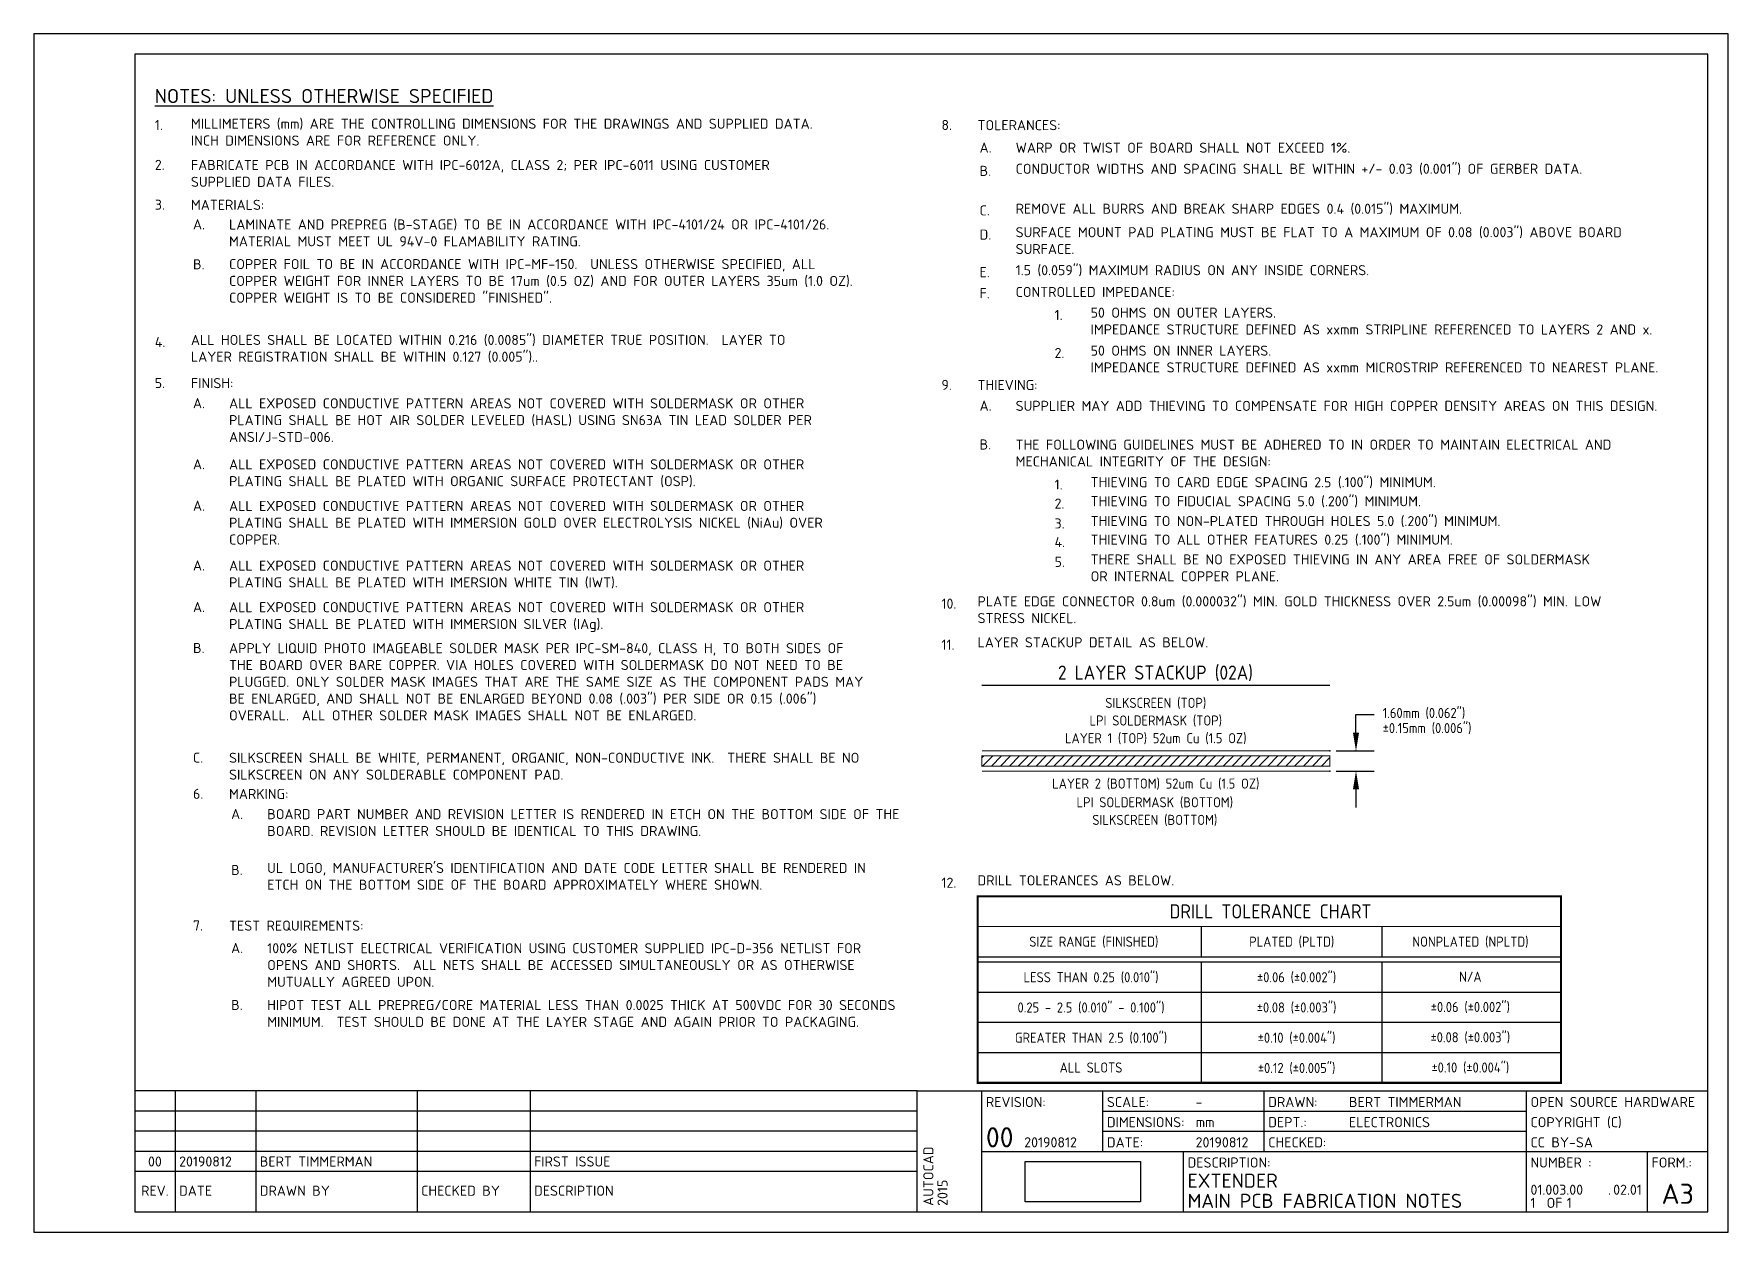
# Paper-space layout 'Layout1' of a CAD drawing. Extents: x 0 to 420, y 0 to 297.
import ezdxf
from ezdxf.enums import TextEntityAlignment as Align

# ---------------------------------------------------------------- set-up
doc = ezdxf.new("R2010")
doc.units = 0
doc.header["$LTSCALE"] = 10
doc.header["$MEASUREMENT"] = 0
doc.header["$PDSIZE"] = -3
doc.layers.get('0').update_dxf_attribs({"linetype": 'CONTINUOUS'})
for name, color, linetype in [('DRILL_TOLERANCE_CHART', 7, 'CONTINUOUS'), ('LAYUP_02A', 7, 'CONTINUOUS'), ('STD_FAB_NOTES', 7, 'CONTINUOUS'), ('TITLEBLOCK', 7, 'CONTINUOUS')]:
    doc.layers.add(name, color=color, linetype=linetype)
doc.styles.add('ISO', font='isocpeur.ttf')
doc.styles.get("Standard").update_dxf_attribs({"font": 'isocp.shx'})
picture_1 = doc.add_image_def('image1.png', size_in_pixel=(403, 141))

# ---------------------------------------------------------------- blocks, each defined once
blk = doc.blocks.new('A3')
at = {"layer": 'TITLEBLOCK', "color": 3}
for p, q in [((219, 35), (25, 35)), ((219, 35), (415, 35)), ((219, 5), (219, 35)), ((235, 5), (235, 35)), ((265, 20), (265, 35)), ((305, 20), (305, 35)), ((370, 5), (370, 35)), ((265, 30), (370, 30)), ((265, 25), (370, 25)), ((235, 20), (415, 20)), ((285, 5), (285, 20)), ((400, 5), (400, 20)), ((219, 15), (25, 15))]:
    blk.add_line(p, q, dxfattribs=at)
at = {"layer": 'TITLEBLOCK'}
for p, q in [((35, 35), (35, 5)), ((55, 35), (55, 5)), ((95, 35), (95, 5)), ((123, 35), (123, 5)), ((219, 30), (25, 30)), ((219, 25), (25, 25)), ((219, 20), (25, 20))]:
    blk.add_line(p, q, dxfattribs=at)
at = {"layer": 'TITLEBLOCK', "color": 1}
blk.add_lwpolyline([(0, 0), (420, 0), (420, 297), (0, 297)], close=True, dxfattribs=at)
at = {"layer": 'TITLEBLOCK', "color": 4}
blk.add_lwpolyline([(25, 5), (415, 5), (415, 292), (25, 292), (25, 5)], dxfattribs=at)
at = {"layer": 'TITLEBLOCK', "style": 'ISO'}
for s, p in [('REVISION:', (236, 31)), ('SCALE:', (266, 31)), ('DRAWN:', (306, 31)), ('DIMENSIONS:', (266, 26)), ('DEPT.:', (306, 26)), ('DATE:', (266, 21)), ('CHECKED:', (306, 21)), ('DESCRIPTION:', (286, 16)), ('NUMBER :', (371, 16)), ('FORM.:', (401, 16)), ('DATE', (36, 9)), ('DRAWN BY', (56, 9)), ('CHECKED BY', (96, 9)), ('DESCRIPTION', (124, 9)), ('OF', (375, 6)), ('.', (390.25, 9.25))]:
    blk.add_text(s, height=2.5, dxfattribs=at).set_placement(p)
blk.add_text('REV.', height=2.5, dxfattribs=at).set_placement((30, 9), align=Align.CENTER)
for tag, p in [('REV4', (30, 31.25)), ('REV3', (30, 26.25)), ('REV2', (30, 21.25)), ('REV1', (30, 16.25))]:
    blk.add_attdef(tag, text='', height=2.5, dxfattribs=at).set_placement(p, align=Align.CENTER)
for tag, p in [('DATUM4', (36, 31.25)), ('GET4', (56, 31.25)), ('GEZ4', (96, 31.25)), ('OMSCHR4', (124, 31.25)), ('DATUM3', (36, 26.25)), ('GET3', (56, 26.25)), ('GEZ3', (96, 26.25)), ('OMSCHR3', (124, 26.25)), ('DATUM2', (36, 21.25)), ('GET2', (56, 21.25)), ('GEZ2', (96, 21.25)), ('OMSCHR2', (124, 21.25)), ('DATUM1', (36, 16.25)), ('GET1', (56, 16.25)), ('GEZ1', (96, 16.25)), ('OMSCHR1', (124, 16.25))]:
    blk.add_attdef(tag, p, '', height=2.5, dxfattribs=at)
at = {"layer": 'TITLEBLOCK', "color": 2, "style": 'ISO'}
for tag, p, height in [('S', (288, 31), 2.5), ('GET', (326, 31), 2.5), ('OPM1', (371, 31), 2.5), ('ME', (288, 26), 2.5), ('AFD', (326, 26), 2.5), ('OPM2', (371, 26), 2.5), ('LDATUM', (245.5, 21), 2.5), ('DATUM', (288, 21), 2.5), ('GEZ', (326, 21), 2.5), ('OPM3', (371, 21), 2.5), ('BEN1', (286, 11), 3.5), ('CAT', (371, 12.5), 2.5), ('INST', (378, 12.5), 2.5), ('BEN2', (286, 6), 3.5), ('PARTNO', (371, 9.25), 2.5), ('B', (371, 6), 2.5), ('NOBLZ', (380, 6), 2.5), ('TEK', (391.5, 9.25), 2.5)]:
    blk.add_attdef(tag, p, '', height=height, dxfattribs=at)
at = {"layer": 'TITLEBLOCK', "color": 3, "style": 'ISO'}
blk.add_attdef('L', (236, 21), '', height=5, dxfattribs=at)
at = {"layer": 'TITLEBLOCK', "color": 2, "style": 'ISO'}
for tag, p in [('DOSNAAM', (230, 6.5)), ('SYSTEEM', (223, 6.5)), ('FLOPPY', (233.5, 6.5)), ('REL', (226.5, 6.5))]:
    blk.add_attdef(tag, p, '', height=2.5, rotation=90, dxfattribs=at)
for tag, p in [('NAAM', (260, 14)), ('PLAATS', (260, 7.5))]:
    blk.add_attdef(tag, text='', height=3.5, dxfattribs=at).set_placement(p, align=Align.CENTER)
at = {"layer": 'TITLEBLOCK', "color": 3, "style": 'ISO'}
blk.add_attdef('F', text='', height=5, dxfattribs=at).set_placement((407.5, 7), align=Align.CENTER)
blk = doc.blocks.new('Drill_Tolerance_Chart')
at = {"layer": 'DRILL_TOLERANCE_CHART'}
for p, q in [((55.49, 31.25), (55.49, 38.75)), ((100.25, 31.25), (100.25, 38.75)), ((0, 31.25), (144.55, 31.25)), ((0, 30), (144.55, 30)), ((55.49, 0), (55.49, 30)), ((100.25, 0), (100.25, 30)), ((0, 22.5), (144.55, 22.5)), ((0, 15), (144.55, 15)), ((0, 7.5), (144.55, 7.5)), ((0, 0), (144.55, 0)), ((0, 0), (144.55, 0))]:
    blk.add_line(p, q, dxfattribs=at)
at = {"layer": 'DRILL_TOLERANCE_CHART', "const_width": 0.5}
blk.add_lwpolyline([(0, 0), (144.55, 0), (144.55, 46.25), (0, 46.25)], close=True, dxfattribs=at)
at = {"layer": 'DRILL_TOLERANCE_CHART', "const_width": 0.25}
blk.add_lwpolyline([(0, 38.75), (144.55, 38.75)], dxfattribs=at)
at = {"layer": 'DRILL_TOLERANCE_CHART', "color": 2}
blk.add_text('DRILL TOLERANCE CHART', height=3.5, dxfattribs=at).set_placement((72.55, 42.5), align=Align.MIDDLE)
at = {"layer": 'DRILL_TOLERANCE_CHART'}
for s, p in [('SIZE RANGE (FINISHED)', (28.76, 35)), ('PLATED (PLTD)', (77.82, 35)), ('NONPLATED (NPLTD)', (122.12, 35))]:
    blk.add_text(s, height=2.5, dxfattribs=at).set_placement(p, align=Align.MIDDLE_CENTER)
for tag, p in [('SMALL', (28.07, 26.3)), ('SIZE1PL', (79.03, 26.3)), ('MID', (28.07, 18.8)), ('SIZE2PL', (79.03, 18.8)), ('BIG', (28.07, 11.3)), ('SIZE3PL', (79.03, 11.3)), ('SLOTS', (28.07, 3.8)), ('SIZESLOTPL', (79.03, 3.8))]:
    blk.add_attdef(tag, text='', height=2.5, dxfattribs=at).set_placement(p, align=Align.MIDDLE)
for tag, p in [('SIZE1NP', (122.1, 26.3)), ('SIZE2NP', (122.1, 18.8)), ('SIZE3NP', (122.1, 11.3)), ('SIZESLOTNP', (122.1, 3.8))]:
    blk.add_attdef(tag, text='', height=2.5, dxfattribs=at).set_placement(p, align=Align.MIDDLE_CENTER)
blk = doc.blocks.new('LAYUP_02A')
h = blk.add_hatch()
h.set_pattern_fill('ANSI31', color=1, scale=12.5, style=0)
h.set_pattern_definition([(45, (-203.75, -210.7283), (-1.104854, 1.104854), [])])
h.paths.add_polyline_path([(86.25, -19.48), (0, -19.48), (0, -16.98), (86.25, -16.98)])
blk.add_line((0, 0.56), (86.25, 0.56))
at = {"color": 1, "linetype": 'ByBlock'}
for p, q in [((92.75, -11.23), (92.75, -6.73)), ((92.75, -6.73), (97.25, -6.73)), ((87.81, -15.73), (97.25, -15.73)), ((87.81, -20.73), (97.25, -20.73)), ((92.75, -25.23), (92.75, -29.73))]:
    blk.add_line(p, q, dxfattribs=at)
at = {"const_width": 0.25}
for points in [[(86.25, -15.73), (0, -15.73)], [(0, -20.73), (86.25, -20.73)]]:
    blk.add_lwpolyline(points, dxfattribs=at)
blk.add_lwpolyline([(86.25, -19.48), (0, -19.48), (0, -16.98), (86.25, -16.98)], close=True, dxfattribs=at)
at = {"linetype": 'ByBlock'}
for p in [(86.25, -15.73), (86.25, -15.73), (86.25, -20.73)]:
    blk.add_point(p, dxfattribs=at)
at = {"color": 1, "linetype": 'ByBlock'}
blk.add_point((92.75, -15.73), dxfattribs=at)
for points in [[(92, -11.23), (93.5, -11.23), (92.75, -15.73)], [(92, -25.23), (93.5, -25.23), (92.75, -20.73)]]:
    blk.add_solid(points, dxfattribs=at)
at = {"color": 2}
blk.add_text('2 LAYER STACKUP (02A)', height=3.5, dxfattribs=at).set_placement((43.03, 3.7), align=Align.MIDDLE)
for tag, p in [('SILKT', (43.12, -5.07)), ('MASKT', (43.12, -9.44)), ('LAYER_1_TOP', (43.12, -13.82)), ('LAYER_2_BOTTOM', (43.12, -25.07)), ('MASKB', (42.88, -29.7)), ('SILKB', (42.88, -34.07))]:
    blk.add_attdef(tag, text='', height=2.5).set_placement(p, align=Align.CENTER)
for tag, p in [('BOARD_THICKNESS', (99.37, -7.57)), ('TOLERANCE', (99.37, -11.32))]:
    blk.add_attdef(tag, p, '', height=2.5)

psp = doc.layouts.get("Layout1")

# ---------------------------------------------------------------- block references
psp.add_blockref('Drill_Tolerance_Chart', (234, 37)).add_auto_attribs({'SMALL': 'LESS THAN 0.25 (0.010")', 'SIZE1PL': '%%P0.06 (%%P0.002")', 'SIZE1NP': 'N/A', 'MID': '0.25 - 2.5 (0.010" - 0.100")', 'SIZE2PL': '%%P0.08 (%%P0.003")', 'SIZE2NP': '%%P0.06 (%%P0.002")', 'BIG': 'GREATER THAN 2.5 (0.100")', 'SIZE3PL': '%%P0.10 (%%P0.004")', 'SIZE3NP': '%%P0.08 (%%P0.003")', 'SLOTS': 'ALL SLOTS', 'SIZESLOTPL': '%%P0.12 (%%P0.005")', 'SIZESLOTNP': '%%P0.10 (%%P0.004")'})
at = {"layer": 'LAYUP_02A'}
psp.add_blockref('LAYUP_02A', (235, 135), dxfattribs=at).add_auto_attribs({'SILKT': 'SILKSCREEN (TOP)', 'MASKT': 'LPI SOLDERMASK (TOP)', 'LAYER_1_TOP': 'LAYER 1 (TOP) 52um Cu (1.5 OZ)', 'LAYER_2_BOTTOM': 'LAYER 2 (BOTTOM) 52um Cu (1.5 OZ)', 'MASKB': 'LPI SOLDERMASK (BOTTOM)', 'SILKB': 'SILKSCREEN (BOTTOM)', 'BOARD_THICKNESS': '1.60mm (0.062")', 'TOLERANCE': '%%P0.15mm (0.006")'})
at = {"layer": 'TITLEBLOCK'}
ref = psp.add_blockref('A3', (0, 0), dxfattribs=at)
ref.add_attrib('PARTNO', '01.003.00', (371, 9.25), dxfattribs={"color": 2, "height": 2.5, "style": 'ISO'})
ref.add_attrib('TEK', '02.01', (391.5, 9.25), dxfattribs={"color": 2, "height": 2.5, "style": 'ISO'})
ref.add_attrib('B', '1', (371, 6), dxfattribs={"color": 2, "height": 2.5, "style": 'ISO'})
ref.add_attrib('NOBLZ', '1', (380, 6), dxfattribs={"color": 2, "height": 2.5, "style": 'ISO'})
ref.add_attrib('L', '00', (236, 21), dxfattribs={"color": 3, "height": 5, "style": 'ISO'})
ref.add_attrib('LDATUM', '20190812', (245.5, 21), dxfattribs={"color": 2, "height": 2.5, "style": 'ISO'})
ref.add_attrib('F', 'A3', dxfattribs={"color": 3, "height": 5, "style": 'ISO'}).set_placement((407.5, 7), align=Align.CENTER)
ref.add_attrib('BEN1', 'EXTENDER', (286, 11), dxfattribs={"color": 2, "height": 3.5, "style": 'ISO'})
ref.add_attrib('BEN2', 'MAIN PCB FABRICATION NOTES', (286, 6), dxfattribs={"color": 2, "height": 3.5, "style": 'ISO'})
ref.add_attrib('S', '-', (288, 31), dxfattribs={"color": 2, "height": 2.5, "style": 'ISO'})
ref.add_attrib('ME', 'mm', (288, 26), dxfattribs={"color": 2, "height": 2.5, "style": 'ISO'})
ref.add_attrib('DATUM', '20190812', (288, 21), dxfattribs={"color": 2, "height": 2.5, "style": 'ISO'})
ref.add_attrib('GET', 'BERT TIMMERMAN', (326, 31), dxfattribs={"color": 2, "height": 2.5, "style": 'ISO'})
ref.add_attrib('AFD', 'ELECTRONICS', (326, 26), dxfattribs={"color": 2, "height": 2.5, "style": 'ISO'})
ref.add_attrib('OPM1', 'OPEN SOURCE HARDWARE', (371, 31), dxfattribs={"color": 2, "height": 2.5, "style": 'ISO'})
ref.add_attrib('OPM2', 'COPYRIGHT (C)', (371, 26), dxfattribs={"color": 2, "height": 2.5, "style": 'ISO'})
ref.add_attrib('OPM3', 'CC BY-SA', (371, 21), dxfattribs={"color": 2, "height": 2.5, "style": 'ISO'})
ref.add_attrib('SYSTEEM', 'AUTOCAD', (223, 6.5), dxfattribs={"color": 2, "height": 2.5, "rotation": 90, "style": 'ISO'})
ref.add_attrib('REL', '2015', (226.5, 6.5), dxfattribs={"color": 2, "height": 2.5, "rotation": 90, "style": 'ISO'})
ref.add_attrib('REV1', '00', dxfattribs={"height": 2.5, "style": 'ISO'}).set_placement((30, 16.25), align=Align.CENTER)
ref.add_attrib('DATUM1', '20190812', (36, 16.25), dxfattribs={"height": 2.5, "style": 'ISO'})
ref.add_attrib('GET1', 'BERT TIMMERMAN', (56, 16.25), dxfattribs={"height": 2.5, "style": 'ISO'})
ref.add_attrib('OMSCHR1', 'FIRST ISSUE', (124, 16.25), dxfattribs={"height": 2.5, "style": 'ISO'})

# ---------------------------------------------------------------- texts
at = {"layer": 'STD_FAB_NOTES', "color": 2, "style": 'ISO'}
psp.add_text('%%UNOTES: UNLESS OTHERWISE SPECIFIED', height=3.5, dxfattribs=at).set_placement((29.98, 279.85))
at = {"layer": 'STD_FAB_NOTES', "color": 0, "style": 'ISO'}
for s, p in [('1.', (29.98, 273.17)), ('8.', (224.98, 273.17)), ('A.', (234.44, 267.57)), ('2.', (29.98, 263.29)), ('B.', (234.44, 261.8)), ('3.', (29.98, 253.42)), ('C.', (234.44, 251.99)), ('A.', (39.44, 248.55)), ('D.', (234.44, 246.01)), ('B.', (39.44, 238.65)), ('E.', (234.44, 236.68)), ('F.', (234.44, 231.47)), ('1.', (253.03, 226.07)), ('4.', (29.98, 219.39)), ('2.', (253.03, 216.66)), ('5.', (29.98, 209.22)), ('9.', (224.98, 208.76)), ('A.', (39.44, 204.22)), ('A.', (234.44, 203.59)), ('B.', (234.44, 193.98)), ('A.', (39.44, 189.09)), ('1.', (253.03, 184.05)), ('A.', (39.44, 178.79)), ('2.', (253.03, 179.33)), ('3.', (253.03, 174.4)), ('4.', (253.03, 169.8)), ('A.', (39.44, 163.98)), ('5.', (253.03, 164.89)), ('A.', (39.44, 153.68)), ('10.', (224.98, 154.53)), ('B.', (39.44, 143.53)), ('11.', (224.98, 144.35)), ('C.', (39.44, 116.36)), ('6.', (39.44, 107.39)), ('A.', (48.89, 102.39)), ('B.', (48.89, 88.52)), ('12.', (224.98, 85.35)), ('7.', (39.44, 74.75)), ('A.', (48.89, 69.15)), ('B.', (48.89, 55.06))]:
    psp.add_text(s, height=2.5, dxfattribs=at).set_placement(p)
at = {"layer": 'STD_FAB_NOTES', "color": 0, "char_height": 2.5, "attachment_point": 1, "style": 'ISO'}
for s, insert, width in [('MILLIMETERS (mm) ARE THE CONTROLLING DIMENSIONS FOR THE DRAWINGS AND SUPPLIED DATA.  INCH DIMENSIONS ARE FOR REFERENCE ONLY.', (38.93, 275.98), 156.82), ('TOLERANCES:', (233.93, 275.63), 156.82), ('WARP OR TWIST OF BOARD SHALL NOT EXCEED 1%.', (243.38, 270.03), 156.82), ('FABRICATE PCB IN ACCORDANCE WITH IPC-6012A, CLASS 2; PER IPC-6011 USING CUSTOMER SUPPLIED DATA FILES.', (38.93, 265.75), 156.82), ('CONDUCTOR WIDTHS AND SPACING SHALL BE WITHIN +/- 0.03 (0.001") OF GERBER DATA.', (243.38, 264.81), 156.82), ('MATERIALS:', (38.93, 255.88), 156.82), ('REMOVE ALL BURRS AND BREAK SHARP EDGES 0.4 (0.015") MAXIMUM.', (243.38, 254.91), 156.82), ('LAMINATE AND PREPREG (B-STAGE) TO BE IN ACCORDANCE WITH IPC-4101/24 OR IPC-4101/26.  MATERIAL MUST MEET UL 94V-0 FLAMABILITY RATING. ', (48.38, 251.01), 156.82), ('SURFACE MOUNT PAD PLATING MUST BE FLAT TO A MAXIMUM OF 0.08 (0.003") ABOVE BOARD SURFACE.', (243.38, 249.09), 156.82), ('COPPER FOIL TO BE IN ACCORDANCE WITH IPC-MF-150.  UNLESS OTHERWISE SPECIFIED, ALL COPPER WEIGHT FOR INNER LAYERS TO BE 17um (0.5 OZ) AND FOR OUTER LAYERS 35um (1.0 OZ).  COPPER WEIGHT IS TO BE CONSIDERED "FINISHED".', (48.38, 241.19), 156.82), ('1.5 (0.059") MAXIMUM RADIUS ON ANY INSIDE CORNERS.', (243.38, 239.68), 156.82), ('CONTROLLED IMPEDANCE:', (243.38, 234.29), 156.82), ('50 OHMS ON OUTER LAYERS.\\PIMPEDANCE STRUCTURE DEFINED AS xxmm STRIPLINE REFERENCED TO LAYERS 2 AND x.', (261.97, 229.15), 156.82), ('ALL HOLES SHALL BE LOCATED WITHIN 0.216 (0.0085") DIAMETER TRUE POSITION.  LAYER TO LAYER REGISTRATION SHALL BE WITHIN 0.127 (0.005")..', (38.93, 222.4), 156.82), ('50 OHMS ON INNER LAYERS.\\PIMPEDANCE STRUCTURE DEFINED AS xxmm MICROSTRIP REFERENCED TO NEAREST PLANE.', (261.97, 219.74), 156.82), ('FINISH:', (38.93, 211.68), 156.82), ('THIEVING:', (233.93, 211.22), 156.82), ('ALL EXPOSED CONDUCTIVE PATTERN AREAS NOT COVERED WITH SOLDERMASK OR OTHER PLATING SHALL BE HOT AIR SOLDER LEVELED (HASL) USING SN63A TIN LEAD SOLDER PER ANSI/J-STD-006.', (48.38, 206.68), 156.82), ('SUPPLIER MAY ADD THIEVING TO COMPENSATE FOR HIGH COPPER DENSITY AREAS ON THIS DESIGN.', (243.38, 206.05), 156.82), ('THE FOLLOWING GUIDELINES MUST BE ADHERED TO IN ORDER TO MAINTAIN ELECTRICAL AND MECHANICAL INTEGRITY OF THE DESIGN:', (243.38, 196.44), 156.82), ('ALL EXPOSED CONDUCTIVE PATTERN AREAS NOT COVERED WITH SOLDERMASK OR OTHER PLATING SHALL BE PLATED WITH ORGANIC SURFACE PROTECTANT (OSP).', (48.38, 191.55), 156.82), ('THIEVING TO CARD EDGE SPACING 2.5 (.100") MINIMUM.', (261.97, 187.13), 156.82), ('ALL EXPOSED CONDUCTIVE PATTERN AREAS NOT COVERED WITH SOLDERMASK OR OTHER PLATING SHALL BE PLATED WITH IMMERSION GOLD OVER ELECTROLYSIS NICKEL (NiAu) OVER COPPER.', (48.38, 181.25), 156.82), ('THIEVING TO FIDUCIAL SPACING 5.0 (.200") MINIMUM.', (261.97, 182.41), 156.82), ('THIEVING TO NON-PLATED THROUGH HOLES 5.0 (.200") MINIMUM.', (261.97, 177.49), 156.82), ('THIEVING TO ALL OTHER FEATURES 0.25 (.100") MINIMUM.', (261.97, 172.89), 156.82), ('ALL EXPOSED CONDUCTIVE PATTERN AREAS NOT COVERED WITH SOLDERMASK OR OTHER PLATING SHALL BE PLATED WITH IMERSION WHITE TIN (IWT).', (48.38, 166.45), 156.82), ('THERE SHALL BE NO EXPOSED THIEVING IN ANY AREA FREE OF SOLDERMASK OR INTERNAL COPPER PLANE.', (261.97, 167.98), 125), ('ALL EXPOSED CONDUCTIVE PATTERN AREAS NOT COVERED WITH SOLDERMASK OR OTHER PLATING SHALL BE PLATED WITH IMMERSION SILVER (IAg).', (48.38, 156.15), 156.82), ('PLATE EDGE CONNECTOR 0.8um (0.000032") MIN. GOLD THICKNESS OVER 2.5um (0.00098") MIN. LOW STRESS NICKEL.', (233.93, 157.6), 156.82), ('LAYER STACKUP DETAIL AS BELOW.', (233.93, 147.43), 156.82), ('APPLY LIQUID PHOTO IMAGEABLE SOLDER MASK PER IPC-SM-840, CLASS H, TO BOTH SIDES OF THE BOARD OVER BARE COPPER. VIA HOLES COVERED WITH SOLDERMASK DO NOT NEED TO BE PLUGGED. ONLY SOLDER MASK IMAGES THAT ARE THE SAME SIZE AS THE COMPONENT PADS MAY BE ENLARGED, AND SHALL NOT BE ENLARGED BEYOND 0.08 (.003") PER SIDE OR 0.15 (.006") OVERALL.  ALL OTHER SOLDER MASK IMAGES SHALL NOT BE ENLARGED.', (48.38, 145.99), 156.82), ('SILKSCREEN SHALL BE WHITE, PERMANENT, ORGANIC, NON-CONDUCTIVE INK.  THERE SHALL BE NO SILKSCREEN ON ANY SOLDERABLE COMPONENT PAD.', (48.38, 118.82), 156.82), ('MARKING:', (48.38, 109.86), 156.82), ('BOARD PART NUMBER AND REVISION LETTER IS RENDERED IN ETCH ON THE BOTTOM SIDE OF THE BOARD. REVISION LETTER SHOULD BE IDENTICAL TO THIS DRAWING.', (57.84, 104.85), 156.82), ("UL LOGO, MANUFACTURER'S IDENTIFICATION AND DATE CODE LETTER SHALL BE RENDERED IN ETCH ON THE BOTTOM SIDE OF THE BOARD APPROXIMATELY WHERE SHOWN.", (57.84, 91.52), 156.82), ('DRILL TOLERANCES AS BELOW.', (233.93, 88.43), 156.82), ('TEST REQUIREMENTS:', (48.38, 77.22), 156.82), ('100% NETLIST ELECTRICAL VERIFICATION USING CUSTOMER SUPPLIED IPC-D-356 NETLIST FOR OPENS AND SHORTS.  ALL NETS SHALL BE ACCESSED SIMULTANEOUSLY OR AS OTHERWISE MUTUALLY AGREED UPON.', (57.84, 71.62), 156.82), ('HIPOT TEST ALL PREPREG/CORE MATERIAL LESS THAN 0.0025 THICK AT 500VDC FOR 30 SECONDS MINIMUM.  TEST SHOULD BE DONE AT THE LAYER STAGE AND AGAIN PRIOR TO PACKAGING.', (57.84, 57.53), 156.82)]:
    psp.add_mtext(s, dxfattribs=dict(at, insert=insert, width=width))

# ---------------------------------------------------------------- pictures from other files: only their frames are drawn
at = {"layer": 'LAYUP_02A'}
image = psp.add_image(picture_1, insert=(245.71, 7.5), size_in_units=(28.58, 10), dxfattribs=at)
image.dxf.flags = 7

doc.saveas('drawing.dxf')
